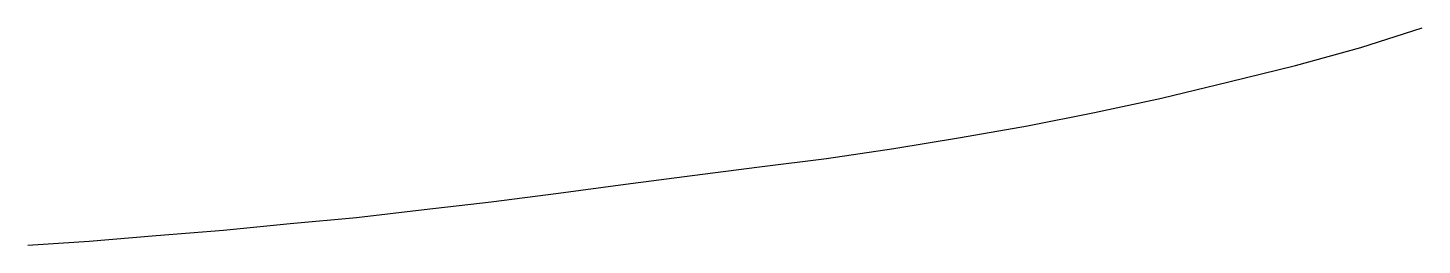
# Model space of a CAD drawing. Extents: x 1 to 210, y 40 to 262.
# Drawn here: x 0.9 to 208.9, y 40 to 72.3 of the extents above.
import ezdxf

# ---------------------------------------------------------------- set-up
doc = ezdxf.new("R2010")
doc.units = 0
doc.layers.add('bezier', color=7, linetype='CONTINUOUS')

msp = doc.modelspace()

# ---------------------------------------------------------------- linework, layer by layer
at = {"layer": 'bezier', "color": 7}
for p, q in [((199.754713, 69.386228), (208.880044, 72.323134)), ((190.010816, 66.710474), (199.754713, 69.386228)), ((180.032753, 64.272469), (190.010816, 66.710474)), ((170.019057, 61.876213), (180.032753, 64.272469)), ((160.023175, 59.743649), (170.019057, 61.876213)), ((150.027296, 57.730219), (160.023175, 59.743649)), ((140.031414, 56.019693), (150.027296, 57.730219)), ((120.021835, 52.848094), (130.053354, 54.362622)), ((130.053354, 54.362622), (140.031414, 56.019693)), ((110.025956, 51.636474), (120.021835, 52.848094)), ((90.034195, 49.035048), (99.994441, 50.33576)), ((99.994441, 50.33576), (110.025956, 51.636474)), ((80.056132, 47.71652), (90.034195, 49.035048)), ((60.028737, 45.257639), (70.024617, 46.415809)), ((70.024617, 46.415809), (80.056132, 47.71652)), ((40.036976, 43.190757), (49.932062, 44.093882)), ((49.932062, 44.093882), (60.028737, 45.257639)), ((20.027397, 41.373322), (30.066293, 42.176399)), ((30.066293, 42.176399), (40.036976, 43.190757)), ((0.890898, 39.965705), (10.049334, 40.553698)), ((10.049334, 40.553698), (20.027397, 41.373322))]:
    msp.add_line(p, q, dxfattribs=at)

doc.saveas('drawing.dxf')
